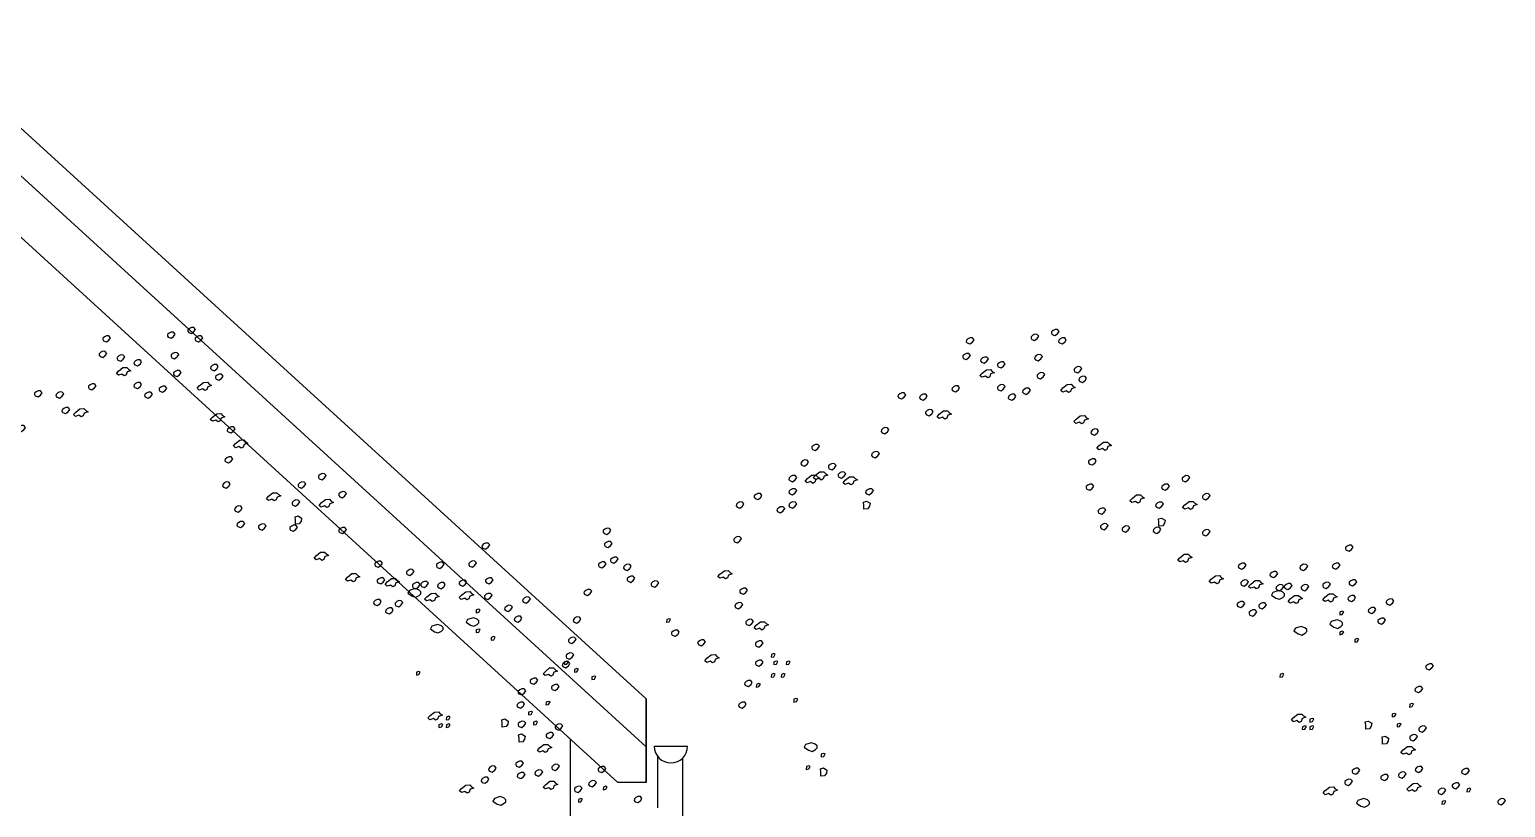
# Model space of a CAD drawing. Header units: millimetres. Extents: x 462666 to 1244237, y 2328025 to 3795663.
# Drawn here: x 1076162 to 1082013, y 2916773 to 2919855 of the extents above; entities that cross this region are included whole.
import ezdxf

# ---------------------------------------------------------------- set-up
doc = ezdxf.new("R2010")
doc.units = ezdxf.units.MM
for name, color, linetype in [('arbre', 250, 'Continuous'), ('MUR-POH', 64, 'Continuous'), ('MUR_REZ', 3, 'Continuous'), ('PLE_REZ', 200, 'Continuous'), ('PLO_LIN', 6, 'Continuous')]:
    doc.layers.add(name, color=color, linetype=linetype)

# ---------------------------------------------------------------- blocks, each defined once
blk = doc.blocks.new('arbre3')
at = {"layer": 'arbre', "color": 252}
for points in [[(256.585, 39.334), (256.627, 39.319), (256.666, 39.347), (256.69, 39.382), (256.666, 39.41), (256.629, 39.412), (256.598, 39.397), (256.574, 39.375), (256.572, 39.353)], [(257.567, 39.388), (257.608, 39.373), (257.647, 39.401), (257.671, 39.436), (257.647, 39.464), (257.61, 39.466), (257.58, 39.451), (257.556, 39.429), (257.554, 39.408)], [(257.876, 39.461), (257.917, 39.446), (257.956, 39.474), (257.98, 39.509), (257.956, 39.537), (257.919, 39.539), (257.889, 39.524), (257.865, 39.502), (257.863, 39.48)], [(257.985, 39.334), (258.026, 39.319), (258.065, 39.347), (258.089, 39.382), (258.065, 39.41), (258.028, 39.412), (257.998, 39.397), (257.974, 39.375), (257.972, 39.353)], [(256.531, 39.098), (256.572, 39.082), (256.611, 39.111), (256.635, 39.145), (256.611, 39.174), (256.574, 39.176), (256.544, 39.161), (256.52, 39.139), (256.518, 39.117)], [(256.803, 39.043), (256.845, 39.028), (256.884, 39.056), (256.908, 39.091), (256.884, 39.119), (256.847, 39.121), (256.816, 39.106), (256.792, 39.084), (256.79, 39.063)], [(257.058, 38.97), (257.099, 38.955), (257.138, 38.983), (257.162, 39.018), (257.138, 39.046), (257.101, 39.049), (257.071, 39.033), (257.047, 39.012), (257.045, 38.99)], [(257.621, 39.079), (257.663, 39.064), (257.702, 39.092), (257.726, 39.127), (257.702, 39.155), (257.665, 39.158), (257.634, 39.142), (257.61, 39.121), (257.608, 39.099)], [(258.221, 38.898), (258.262, 38.882), (258.301, 38.911), (258.325, 38.945), (258.301, 38.974), (258.264, 38.976), (258.234, 38.961), (258.21, 38.939), (258.208, 38.917)], [(256.812, 38.877), (256.877, 38.929), (256.938, 38.932), (256.964, 38.903), (256.999, 38.882), (256.942, 38.864), (256.927, 38.821), (256.897, 38.806), (256.862, 38.832), (256.81, 38.814), (256.779, 38.84)], [(257.658, 38.807), (257.699, 38.792), (257.738, 38.82), (257.762, 38.855), (257.738, 38.883), (257.701, 38.885), (257.671, 38.87), (257.647, 38.848), (257.645, 38.826)], [(258.294, 38.752), (258.335, 38.737), (258.374, 38.765), (258.398, 38.8), (258.374, 38.828), (258.337, 38.831), (258.307, 38.815), (258.283, 38.794), (258.281, 38.772)], [(255.549, 38.5), (255.591, 38.485), (255.63, 38.513), (255.654, 38.548), (255.63, 38.576), (255.593, 38.578), (255.562, 38.563), (255.538, 38.541), (255.536, 38.52)], [(255.876, 38.482), (255.918, 38.467), (255.957, 38.495), (255.981, 38.53), (255.957, 38.558), (255.92, 38.56), (255.889, 38.545), (255.866, 38.523), (255.863, 38.502)], [(256.367, 38.607), (256.408, 38.592), (256.448, 38.62), (256.471, 38.655), (256.448, 38.683), (256.411, 38.685), (256.38, 38.67), (256.356, 38.648), (256.354, 38.627)], [(257.058, 38.625), (257.099, 38.61), (257.138, 38.638), (257.162, 38.673), (257.138, 38.701), (257.101, 38.703), (257.071, 38.688), (257.047, 38.666), (257.045, 38.645)], [(257.221, 38.48), (257.263, 38.465), (257.302, 38.493), (257.326, 38.528), (257.302, 38.556), (257.265, 38.558), (257.234, 38.543), (257.211, 38.521), (257.208, 38.499)], [(257.439, 38.571), (257.481, 38.555), (257.52, 38.584), (257.544, 38.618), (257.52, 38.647), (257.483, 38.649), (257.453, 38.634), (257.429, 38.612), (257.426, 38.59)], [(258.037, 38.652), (258.102, 38.705), (258.163, 38.707), (258.189, 38.678), (258.224, 38.657), (258.167, 38.639), (258.152, 38.596), (258.122, 38.581), (258.087, 38.607), (258.035, 38.589), (258.004, 38.615)], [(255.967, 38.246), (256.009, 38.231), (256.048, 38.259), (256.072, 38.294), (256.048, 38.322), (256.011, 38.324), (255.98, 38.309), (255.956, 38.287), (255.954, 38.265)], [(256.162, 38.253), (256.227, 38.305), (256.288, 38.307), (256.314, 38.279), (256.349, 38.257), (256.293, 38.24), (256.277, 38.196), (256.247, 38.181), (256.212, 38.207), (256.16, 38.19), (256.129, 38.216)], [(258.237, 38.178), (258.302, 38.23), (258.363, 38.232), (258.389, 38.204), (258.424, 38.182), (258.367, 38.165), (258.352, 38.121), (258.322, 38.106), (258.287, 38.132), (258.235, 38.115), (258.204, 38.141)], [(255.295, 37.973), (255.336, 37.958), (255.375, 37.986), (255.399, 38.021), (255.375, 38.049), (255.338, 38.052), (255.308, 38.036), (255.284, 38.015), (255.282, 37.993)], [(258.475, 37.953), (258.517, 37.938), (258.556, 37.966), (258.58, 38.001), (258.556, 38.029), (258.519, 38.031), (258.489, 38.016), (258.465, 37.994), (258.462, 37.973)], [(258.587, 37.778), (258.652, 37.83), (258.713, 37.832), (258.739, 37.804), (258.774, 37.782), (258.717, 37.765), (258.702, 37.721), (258.672, 37.706), (258.637, 37.732), (258.585, 37.715), (258.554, 37.741)], [(254.241, 37.719), (254.282, 37.704), (254.321, 37.732), (254.345, 37.767), (254.321, 37.795), (254.284, 37.797), (254.254, 37.782), (254.23, 37.76), (254.228, 37.739)], [(255.149, 37.61), (255.191, 37.595), (255.23, 37.623), (255.254, 37.658), (255.23, 37.686), (255.193, 37.688), (255.162, 37.673), (255.139, 37.651), (255.136, 37.63)], [(254.077, 37.483), (254.118, 37.468), (254.158, 37.496), (254.181, 37.531), (254.158, 37.559), (254.121, 37.561), (254.09, 37.546), (254.066, 37.524), (254.064, 37.502)], [(254.495, 37.428), (254.536, 37.413), (254.576, 37.441), (254.599, 37.476), (254.576, 37.504), (254.539, 37.507), (254.508, 37.491), (254.484, 37.47), (254.482, 37.448)], [(258.439, 37.499), (258.48, 37.484), (258.52, 37.512), (258.543, 37.547), (258.52, 37.575), (258.483, 37.577), (258.452, 37.562), (258.428, 37.54), (258.426, 37.518)], [(253.895, 37.247), (253.937, 37.231), (253.976, 37.26), (254, 37.294), (253.976, 37.323), (253.939, 37.325), (253.908, 37.31), (253.884, 37.288), (253.882, 37.266)], [(254.162, 37.278), (254.227, 37.33), (254.288, 37.332), (254.314, 37.304), (254.349, 37.282), (254.293, 37.265), (254.277, 37.222), (254.247, 37.206), (254.212, 37.232), (254.16, 37.215), (254.13, 37.241)], [(254.287, 37.328), (254.352, 37.38), (254.413, 37.382), (254.439, 37.354), (254.474, 37.332), (254.418, 37.315), (254.402, 37.272), (254.372, 37.256), (254.337, 37.282), (254.285, 37.265), (254.255, 37.291)], [(254.641, 37.301), (254.682, 37.286), (254.721, 37.314), (254.745, 37.349), (254.721, 37.377), (254.684, 37.379), (254.654, 37.364), (254.63, 37.342), (254.627, 37.321)], [(254.737, 37.253), (254.802, 37.305), (254.863, 37.307), (254.889, 37.279), (254.924, 37.257), (254.868, 37.24), (254.852, 37.197), (254.822, 37.181), (254.787, 37.207), (254.735, 37.19), (254.705, 37.216)], [(258.403, 37.117), (258.444, 37.102), (258.483, 37.13), (258.507, 37.165), (258.483, 37.193), (258.446, 37.195), (258.416, 37.18), (258.392, 37.159), (258.39, 37.137)], [(259.548, 37.117), (259.589, 37.102), (259.628, 37.13), (259.652, 37.165), (259.628, 37.193), (259.591, 37.195), (259.561, 37.18), (259.537, 37.159), (259.535, 37.137)], [(259.857, 37.244), (259.898, 37.229), (259.937, 37.257), (259.961, 37.292), (259.937, 37.32), (259.9, 37.323), (259.87, 37.307), (259.846, 37.286), (259.844, 37.264)], [(253.368, 36.974), (253.41, 36.959), (253.449, 36.987), (253.473, 37.022), (253.449, 37.05), (253.412, 37.052), (253.381, 37.037), (253.357, 37.015), (253.355, 36.994)], [(253.895, 37.047), (253.937, 37.032), (253.976, 37.06), (254, 37.095), (253.976, 37.123), (253.939, 37.125), (253.908, 37.11), (253.884, 37.088), (253.882, 37.066)], [(255.021, 36.812), (255.021, 36.871), (255.015, 36.923), (255.06, 36.936), (255.113, 36.903), (255.106, 36.858), (255.08, 36.819)], [(255.059, 37.047), (255.1, 37.032), (255.139, 37.06), (255.163, 37.095), (255.139, 37.123), (255.102, 37.125), (255.072, 37.11), (255.048, 37.088), (255.046, 37.066)], [(259.087, 36.978), (259.152, 37.03), (259.213, 37.033), (259.239, 37.004), (259.274, 36.983), (259.217, 36.965), (259.202, 36.922), (259.172, 36.907), (259.137, 36.933), (259.085, 36.915), (259.054, 36.941)], [(260.166, 36.972), (260.207, 36.957), (260.246, 36.985), (260.27, 37.02), (260.246, 37.048), (260.209, 37.05), (260.179, 37.035), (260.155, 37.013), (260.153, 36.991)], [(253.096, 36.847), (253.137, 36.832), (253.176, 36.86), (253.2, 36.895), (253.176, 36.923), (253.139, 36.925), (253.109, 36.91), (253.085, 36.888), (253.083, 36.866)], [(253.714, 36.774), (253.755, 36.759), (253.794, 36.787), (253.818, 36.822), (253.794, 36.85), (253.757, 36.852), (253.727, 36.837), (253.703, 36.816), (253.701, 36.794)], [(253.895, 36.847), (253.937, 36.832), (253.976, 36.86), (254, 36.895), (253.976, 36.923), (253.939, 36.925), (253.908, 36.91), (253.884, 36.888), (253.882, 36.866)], [(258.585, 36.754), (258.626, 36.739), (258.665, 36.767), (258.689, 36.802), (258.665, 36.83), (258.628, 36.832), (258.598, 36.817), (258.574, 36.795), (258.571, 36.773)], [(259.457, 36.845), (259.498, 36.83), (259.537, 36.858), (259.561, 36.893), (259.537, 36.921), (259.5, 36.923), (259.47, 36.908), (259.446, 36.886), (259.444, 36.864)], [(259.887, 36.878), (259.952, 36.93), (260.013, 36.933), (260.039, 36.904), (260.074, 36.883), (260.017, 36.865), (260.002, 36.822), (259.972, 36.807), (259.937, 36.833), (259.885, 36.815), (259.854, 36.841)], [(251.078, 36.447), (251.12, 36.432), (251.159, 36.46), (251.183, 36.495), (251.159, 36.523), (251.122, 36.525), (251.091, 36.51), (251.067, 36.489), (251.065, 36.467)], [(258.621, 36.518), (258.662, 36.503), (258.701, 36.531), (258.725, 36.566), (258.701, 36.594), (258.664, 36.596), (258.634, 36.581), (258.61, 36.559), (258.608, 36.537)], [(258.948, 36.481), (258.989, 36.466), (259.028, 36.494), (259.052, 36.529), (259.028, 36.557), (258.991, 36.56), (258.961, 36.544), (258.937, 36.523), (258.935, 36.501)], [(259.421, 36.463), (259.462, 36.448), (259.501, 36.476), (259.525, 36.511), (259.501, 36.539), (259.464, 36.541), (259.434, 36.526), (259.41, 36.505), (259.408, 36.483)], [(259.495, 36.556), (259.495, 36.615), (259.489, 36.667), (259.534, 36.68), (259.587, 36.647), (259.58, 36.601), (259.554, 36.562)], [(260.166, 36.427), (260.207, 36.412), (260.246, 36.44), (260.27, 36.475), (260.246, 36.503), (260.209, 36.505), (260.179, 36.49), (260.155, 36.468), (260.153, 36.446)], [(251.096, 36.247), (251.138, 36.232), (251.177, 36.26), (251.201, 36.295), (251.177, 36.323), (251.14, 36.326), (251.109, 36.31), (251.086, 36.289), (251.083, 36.267)], [(253.059, 36.32), (253.101, 36.305), (253.14, 36.333), (253.164, 36.368), (253.14, 36.396), (253.103, 36.398), (253.072, 36.383), (253.048, 36.361), (253.046, 36.34)], [(262.336, 36.192), (262.377, 36.177), (262.417, 36.205), (262.441, 36.24), (262.417, 36.268), (262.38, 36.27), (262.349, 36.255), (262.325, 36.233), (262.323, 36.212)], [(251.187, 36.011), (251.229, 35.996), (251.268, 36.024), (251.292, 36.059), (251.268, 36.087), (251.231, 36.089), (251.2, 36.074), (251.176, 36.053), (251.174, 36.031)], [(259.812, 36.079), (259.877, 36.131), (259.938, 36.133), (259.964, 36.105), (259.999, 36.083), (259.942, 36.066), (259.927, 36.022), (259.897, 36.007), (259.862, 36.033), (259.81, 36.016), (259.779, 36.042)], [(251.006, 35.939), (251.047, 35.923), (251.086, 35.952), (251.11, 35.986), (251.086, 36.015), (251.049, 36.017), (251.019, 36.002), (250.995, 35.98), (250.992, 35.958)], [(251.387, 35.902), (251.429, 35.887), (251.468, 35.915), (251.492, 35.95), (251.468, 35.978), (251.431, 35.98), (251.4, 35.965), (251.376, 35.944), (251.374, 35.922)], [(252.837, 35.829), (252.903, 35.881), (252.963, 35.883), (252.989, 35.855), (253.024, 35.833), (252.968, 35.816), (252.953, 35.772), (252.922, 35.757), (252.887, 35.783), (252.835, 35.766), (252.805, 35.792)], [(260.711, 35.918), (260.752, 35.903), (260.791, 35.931), (260.815, 35.966), (260.791, 35.994), (260.754, 35.996), (260.724, 35.981), (260.7, 35.959), (260.698, 35.938)], [(261.191, 35.792), (261.232, 35.777), (261.272, 35.806), (261.295, 35.84), (261.272, 35.869), (261.235, 35.871), (261.204, 35.855), (261.18, 35.834), (261.178, 35.812)], [(261.646, 35.901), (261.687, 35.886), (261.726, 35.915), (261.75, 35.949), (261.726, 35.978), (261.689, 35.98), (261.659, 35.965), (261.635, 35.943), (261.633, 35.921)], [(262.136, 35.92), (262.178, 35.904), (262.217, 35.933), (262.241, 35.967), (262.217, 35.996), (262.18, 35.998), (262.149, 35.983), (262.125, 35.961), (262.123, 35.939)], [(250.787, 35.521), (250.829, 35.505), (250.868, 35.534), (250.892, 35.569), (250.868, 35.597), (250.831, 35.599), (250.8, 35.584), (250.777, 35.562), (250.774, 35.54)], [(251.442, 35.721), (251.483, 35.705), (251.522, 35.734), (251.546, 35.768), (251.522, 35.797), (251.485, 35.799), (251.455, 35.784), (251.431, 35.762), (251.429, 35.74)], [(251.805, 35.648), (251.847, 35.633), (251.886, 35.661), (251.91, 35.696), (251.886, 35.724), (251.849, 35.726), (251.818, 35.711), (251.794, 35.689), (251.792, 35.667)], [(253.15, 35.539), (253.191, 35.524), (253.231, 35.552), (253.255, 35.587), (253.231, 35.615), (253.194, 35.617), (253.163, 35.602), (253.139, 35.58), (253.137, 35.558)], [(260.287, 35.754), (260.352, 35.806), (260.413, 35.808), (260.439, 35.78), (260.474, 35.758), (260.417, 35.741), (260.402, 35.697), (260.372, 35.682), (260.337, 35.708), (260.285, 35.691), (260.254, 35.717)], [(260.747, 35.664), (260.789, 35.649), (260.828, 35.677), (260.852, 35.712), (260.828, 35.74), (260.791, 35.742), (260.76, 35.727), (260.736, 35.705), (260.734, 35.683)], [(260.887, 35.679), (260.952, 35.731), (261.013, 35.733), (261.039, 35.705), (261.074, 35.683), (261.017, 35.666), (261.002, 35.622), (260.971, 35.607), (260.937, 35.633), (260.885, 35.616), (260.854, 35.642)], [(261.282, 35.593), (261.323, 35.577), (261.362, 35.606), (261.386, 35.64), (261.362, 35.669), (261.326, 35.671), (261.295, 35.656), (261.271, 35.634), (261.269, 35.612)], [(261.409, 35.611), (261.451, 35.596), (261.49, 35.624), (261.514, 35.659), (261.49, 35.687), (261.453, 35.689), (261.422, 35.674), (261.398, 35.652), (261.396, 35.63)], [(261.664, 35.593), (261.705, 35.577), (261.744, 35.606), (261.768, 35.64), (261.744, 35.669), (261.707, 35.671), (261.677, 35.656), (261.653, 35.634), (261.651, 35.612)], [(261.991, 35.629), (262.032, 35.614), (262.071, 35.642), (262.095, 35.677), (262.071, 35.705), (262.034, 35.707), (262.004, 35.692), (261.98, 35.67), (261.978, 35.649)], [(262.391, 35.665), (262.432, 35.65), (262.471, 35.678), (262.495, 35.713), (262.471, 35.741), (262.434, 35.744), (262.404, 35.728), (262.38, 35.707), (262.378, 35.685)], [(253.077, 35.321), (253.119, 35.306), (253.158, 35.334), (253.182, 35.369), (253.158, 35.397), (253.121, 35.399), (253.091, 35.384), (253.067, 35.362), (253.064, 35.34)], [(260.693, 35.337), (260.734, 35.322), (260.773, 35.35), (260.797, 35.385), (260.773, 35.413), (260.736, 35.415), (260.706, 35.4), (260.682, 35.378), (260.68, 35.356)], [(261.02, 35.319), (261.061, 35.303), (261.1, 35.332), (261.124, 35.366), (261.1, 35.395), (261.063, 35.397), (261.033, 35.382), (261.009, 35.36), (261.007, 35.338)], [(261.267, 35.466), (261.322, 35.448), (261.372, 35.476), (261.398, 35.5), (261.398, 35.531), (261.369, 35.559), (261.313, 35.579), (261.224, 35.55), (261.202, 35.511)], [(261.487, 35.454), (261.552, 35.506), (261.613, 35.508), (261.639, 35.48), (261.674, 35.458), (261.617, 35.441), (261.602, 35.397), (261.571, 35.382), (261.537, 35.408), (261.485, 35.391), (261.454, 35.417)], [(262.012, 35.479), (262.077, 35.531), (262.138, 35.533), (262.164, 35.505), (262.199, 35.483), (262.142, 35.466), (262.127, 35.422), (262.096, 35.407), (262.062, 35.433), (262.009, 35.416), (261.979, 35.442)], [(262.373, 35.429), (262.414, 35.414), (262.453, 35.442), (262.477, 35.477), (262.453, 35.505), (262.416, 35.507), (262.386, 35.492), (262.362, 35.47), (262.36, 35.449)], [(262.954, 35.375), (262.995, 35.359), (263.035, 35.388), (263.058, 35.422), (263.035, 35.451), (262.998, 35.453), (262.967, 35.438), (262.943, 35.416), (262.941, 35.394)], [(250.624, 35.103), (250.665, 35.088), (250.704, 35.116), (250.728, 35.151), (250.704, 35.179), (250.667, 35.181), (250.637, 35.166), (250.613, 35.144), (250.611, 35.122)], [(252.027, 35.1), (252.066, 35.107), (252.088, 35.146), (252.066, 35.154), (252.029, 35.141)], [(260.875, 35.21), (260.916, 35.194), (260.955, 35.223), (260.979, 35.257), (260.955, 35.286), (260.918, 35.288), (260.888, 35.273), (260.864, 35.251), (260.862, 35.229)], [(262.236, 35.213), (262.275, 35.22), (262.297, 35.259), (262.275, 35.268), (262.238, 35.255)], [(262.682, 35.247), (262.723, 35.232), (262.762, 35.261), (262.786, 35.295), (262.762, 35.324), (262.725, 35.326), (262.695, 35.31), (262.671, 35.289), (262.668, 35.267)], [(262.827, 35.084), (262.868, 35.069), (262.907, 35.097), (262.931, 35.132), (262.907, 35.16), (262.87, 35.162), (262.84, 35.147), (262.816, 35.125), (262.814, 35.104)], [(252.114, 34.903), (252.156, 34.888), (252.195, 34.916), (252.219, 34.951), (252.195, 34.979), (252.158, 34.981), (252.127, 34.966), (252.103, 34.944), (252.101, 34.923)], [(253.241, 35.067), (253.282, 35.051), (253.321, 35.08), (253.345, 35.114), (253.321, 35.143), (253.285, 35.145), (253.254, 35.13), (253.23, 35.108), (253.228, 35.086)], [(253.387, 35.054), (253.453, 35.106), (253.513, 35.108), (253.539, 35.08), (253.574, 35.059), (253.518, 35.041), (253.503, 34.998), (253.472, 34.982), (253.437, 35.009), (253.385, 34.991), (253.355, 35.017)], [(261.606, 34.923), (261.661, 34.906), (261.711, 34.934), (261.737, 34.958), (261.737, 34.988), (261.708, 35.017), (261.652, 35.036), (261.563, 35.008), (261.541, 34.969)], [(262.149, 35.025), (262.203, 35.007), (262.253, 35.036), (262.279, 35.06), (262.279, 35.09), (262.251, 35.118), (262.195, 35.138), (262.105, 35.11), (262.084, 35.07)], [(262.236, 34.911), (262.275, 34.918), (262.297, 34.957), (262.275, 34.965), (262.238, 34.952)], [(250.551, 34.794), (250.592, 34.779), (250.632, 34.807), (250.655, 34.842), (250.632, 34.87), (250.595, 34.872), (250.564, 34.857), (250.54, 34.835), (250.538, 34.814)], [(252.514, 34.758), (252.555, 34.742), (252.594, 34.771), (252.618, 34.805), (252.594, 34.834), (252.558, 34.836), (252.527, 34.821), (252.503, 34.799), (252.501, 34.777)], [(253.386, 34.74), (253.428, 34.724), (253.467, 34.753), (253.491, 34.787), (253.467, 34.816), (253.43, 34.818), (253.4, 34.803), (253.376, 34.781), (253.373, 34.759)], [(262.463, 34.798), (262.502, 34.804), (262.524, 34.843), (262.502, 34.852), (262.465, 34.839)], [(250.477, 34.458), (250.516, 34.464), (250.538, 34.503), (250.516, 34.512), (250.479, 34.499)], [(250.515, 34.558), (250.556, 34.543), (250.595, 34.571), (250.619, 34.606), (250.595, 34.634), (250.558, 34.636), (250.528, 34.621), (250.504, 34.599), (250.502, 34.577)], [(252.637, 34.554), (252.703, 34.607), (252.763, 34.609), (252.79, 34.58), (252.824, 34.559), (252.768, 34.541), (252.753, 34.498), (252.722, 34.483), (252.687, 34.509), (252.635, 34.491), (252.605, 34.517)], [(253.386, 34.449), (253.428, 34.434), (253.467, 34.462), (253.491, 34.497), (253.467, 34.525), (253.43, 34.527), (253.4, 34.512), (253.376, 34.49), (253.373, 34.468)], [(253.615, 34.571), (253.654, 34.577), (253.676, 34.617), (253.654, 34.625), (253.617, 34.612)], [(253.653, 34.458), (253.692, 34.464), (253.714, 34.503), (253.692, 34.512), (253.655, 34.499)], [(253.842, 34.458), (253.881, 34.464), (253.903, 34.503), (253.881, 34.512), (253.844, 34.499)], [(249.97, 34.176), (250.011, 34.161), (250.05, 34.189), (250.074, 34.224), (250.05, 34.252), (250.013, 34.255), (249.983, 34.239), (249.959, 34.218), (249.957, 34.196)], [(250.188, 34.355), (250.253, 34.407), (250.314, 34.409), (250.34, 34.381), (250.374, 34.359), (250.318, 34.341), (250.303, 34.298), (250.272, 34.283), (250.238, 34.309), (250.185, 34.291), (250.155, 34.318)], [(250.628, 34.344), (250.667, 34.351), (250.689, 34.39), (250.667, 34.399), (250.63, 34.385)], [(250.893, 34.231), (250.932, 34.237), (250.954, 34.276), (250.932, 34.285), (250.895, 34.272)], [(253.615, 34.269), (253.654, 34.275), (253.676, 34.314), (253.654, 34.323), (253.617, 34.31)], [(253.766, 34.269), (253.805, 34.275), (253.827, 34.314), (253.805, 34.323), (253.769, 34.31)], [(261.329, 34.269), (261.368, 34.275), (261.389, 34.314), (261.368, 34.323), (261.331, 34.31)], [(263.554, 34.394), (263.595, 34.378), (263.634, 34.407), (263.658, 34.441), (263.634, 34.47), (263.597, 34.472), (263.567, 34.457), (263.543, 34.435), (263.541, 34.413)], [(249.788, 34.013), (249.829, 33.998), (249.868, 34.026), (249.892, 34.061), (249.868, 34.089), (249.831, 34.091), (249.801, 34.076), (249.777, 34.054), (249.775, 34.032)], [(253.223, 34.14), (253.264, 34.125), (253.303, 34.153), (253.327, 34.188), (253.303, 34.216), (253.266, 34.218), (253.236, 34.203), (253.212, 34.181), (253.21, 34.16)], [(253.388, 34.117), (253.427, 34.124), (253.449, 34.163), (253.427, 34.172), (253.39, 34.159)], [(263.39, 34.048), (263.432, 34.033), (263.471, 34.061), (263.495, 34.096), (263.471, 34.124), (263.434, 34.127), (263.403, 34.111), (263.379, 34.09), (263.377, 34.068)], [(249.77, 33.813), (249.811, 33.798), (249.85, 33.826), (249.874, 33.861), (249.85, 33.889), (249.813, 33.891), (249.783, 33.876), (249.759, 33.854), (249.757, 33.833)], [(253.132, 33.813), (253.173, 33.798), (253.212, 33.826), (253.236, 33.861), (253.212, 33.889), (253.175, 33.891), (253.145, 33.876), (253.121, 33.854), (253.119, 33.833)], [(253.955, 33.891), (253.995, 33.897), (254.016, 33.936), (253.995, 33.945), (253.958, 33.932)], [(263.295, 33.815), (263.334, 33.822), (263.356, 33.861), (263.334, 33.869), (263.297, 33.856)], [(249.788, 33.522), (249.829, 33.507), (249.868, 33.535), (249.892, 33.57), (249.868, 33.598), (249.831, 33.6), (249.801, 33.585), (249.777, 33.564), (249.775, 33.542)], [(261.537, 33.655), (261.602, 33.707), (261.663, 33.709), (261.689, 33.681), (261.724, 33.659), (261.667, 33.642), (261.652, 33.598), (261.621, 33.583), (261.587, 33.609), (261.535, 33.592), (261.504, 33.618)], [(261.782, 33.588), (261.821, 33.595), (261.843, 33.634), (261.821, 33.643), (261.784, 33.63)], [(262.63, 33.479), (262.63, 33.538), (262.623, 33.59), (262.669, 33.603), (262.721, 33.571), (262.715, 33.525), (262.689, 33.486)], [(263.03, 33.664), (263.069, 33.67), (263.091, 33.709), (263.069, 33.718), (263.032, 33.705)], [(261.669, 33.475), (261.708, 33.481), (261.73, 33.521), (261.708, 33.529), (261.671, 33.516)], [(261.782, 33.475), (261.821, 33.481), (261.843, 33.521), (261.821, 33.529), (261.784, 33.516)], [(262.886, 33.252), (262.886, 33.31), (262.88, 33.362), (262.926, 33.375), (262.978, 33.343), (262.971, 33.297), (262.945, 33.258)], [(263.106, 33.513), (263.145, 33.519), (263.166, 33.558), (263.145, 33.567), (263.108, 33.554)], [(263.31, 33.32), (263.351, 33.305), (263.39, 33.333), (263.414, 33.368), (263.39, 33.396), (263.353, 33.398), (263.323, 33.383), (263.299, 33.361), (263.297, 33.339)], [(263.447, 33.45), (263.488, 33.435), (263.527, 33.463), (263.551, 33.498), (263.527, 33.526), (263.49, 33.528), (263.46, 33.513), (263.436, 33.491), (263.434, 33.47)], [(254.18, 33.16), (254.234, 33.143), (254.284, 33.171), (254.31, 33.195), (254.31, 33.226), (254.282, 33.254), (254.225, 33.273), (254.136, 33.245), (254.114, 33.206)], [(263.197, 33.164), (263.263, 33.216), (263.323, 33.218), (263.35, 33.19), (263.384, 33.168), (263.328, 33.151), (263.313, 33.107), (263.282, 33.092), (263.247, 33.118), (263.195, 33.101), (263.165, 33.127)], [(249.751, 32.918), (249.793, 32.903), (249.832, 32.931), (249.856, 32.966), (249.832, 32.994), (249.795, 32.996), (249.764, 32.981), (249.741, 32.959), (249.738, 32.937)], [(254.144, 32.87), (254.184, 32.877), (254.205, 32.916), (254.184, 32.924), (254.147, 32.911)], [(254.371, 33.059), (254.41, 33.066), (254.432, 33.105), (254.41, 33.113), (254.373, 33.1)], [(263.395, 32.838), (263.436, 32.822), (263.475, 32.851), (263.499, 32.885), (263.475, 32.914), (263.438, 32.916), (263.408, 32.901), (263.384, 32.879), (263.382, 32.857)], [(254.366, 32.767), (254.366, 32.826), (254.359, 32.878), (254.405, 32.891), (254.457, 32.859), (254.451, 32.813), (254.424, 32.774)], [(262.326, 32.642), (262.367, 32.627), (262.406, 32.655), (262.43, 32.69), (262.406, 32.718), (262.369, 32.72), (262.339, 32.705), (262.315, 32.684), (262.313, 32.662)], [(262.437, 32.812), (262.478, 32.796), (262.517, 32.825), (262.541, 32.859), (262.517, 32.888), (262.48, 32.89), (262.45, 32.875), (262.426, 32.853), (262.424, 32.831)], [(262.873, 32.714), (262.915, 32.699), (262.954, 32.727), (262.978, 32.762), (262.954, 32.79), (262.917, 32.792), (262.886, 32.777), (262.862, 32.755), (262.86, 32.733)], [(263.14, 32.753), (263.182, 32.738), (263.221, 32.766), (263.245, 32.801), (263.221, 32.829), (263.184, 32.831), (263.153, 32.816), (263.13, 32.794), (263.127, 32.773)], [(264.098, 32.805), (264.14, 32.79), (264.179, 32.818), (264.203, 32.853), (264.179, 32.881), (264.142, 32.883), (264.111, 32.868), (264.088, 32.846), (264.085, 32.825)], [(262.015, 32.549), (262.08, 32.601), (262.141, 32.603), (262.167, 32.575), (262.202, 32.553), (262.146, 32.536), (262.13, 32.492), (262.1, 32.477), (262.065, 32.503), (262.013, 32.486), (261.983, 32.512)], [(263.287, 32.605), (263.352, 32.658), (263.413, 32.66), (263.439, 32.631), (263.473, 32.61), (263.417, 32.592), (263.402, 32.549), (263.371, 32.534), (263.337, 32.56), (263.284, 32.542), (263.254, 32.568)], [(263.74, 32.505), (263.781, 32.49), (263.82, 32.518), (263.844, 32.553), (263.82, 32.581), (263.783, 32.584), (263.753, 32.568), (263.729, 32.547), (263.727, 32.525)], [(263.955, 32.59), (263.996, 32.575), (264.035, 32.603), (264.059, 32.638), (264.035, 32.666), (263.999, 32.668), (263.968, 32.653), (263.944, 32.631), (263.942, 32.61)], [(264.164, 32.53), (264.203, 32.537), (264.225, 32.576), (264.203, 32.584), (264.167, 32.571)], [(262.556, 32.313), (262.61, 32.296), (262.66, 32.324), (262.686, 32.348), (262.686, 32.378), (262.658, 32.406), (262.601, 32.426), (262.512, 32.398), (262.491, 32.359)], [(263.786, 32.341), (263.825, 32.348), (263.847, 32.387), (263.825, 32.395), (263.788, 32.382)], [(264.646, 32.349), (264.687, 32.334), (264.726, 32.362), (264.75, 32.397), (264.726, 32.425), (264.689, 32.427), (264.659, 32.412), (264.635, 32.39), (264.633, 32.369)]]:
    blk.add_lwpolyline(points, close=True, dxfattribs=at)

msp = doc.modelspace()

# ---------------------------------------------------------------- linework, layer by layer
at = {"layer": 'MUR_REZ'}
for p, q in [((1075699.7, 2919855.3), (1078606.7, 2917203)), ((1078606.7, 2917203), (1078606.7, 2916872.1)), ((1078606.7, 2916872.1), (1078606.7, 2917013.5))]:
    msp.add_line(p, q, dxfattribs=at)
at = {"layer": 'MUR_REZ', "flags": 128}
for points in [[(1078606.7, 2916872.1), (1078494.6, 2916872.1), (1075699.7, 2919422.1), (1072904.8, 2916872.1), (1070476.4, 2916872.1)], [(1078306.7, 2911566.5), (1078306.7, 2917043.5)]]:
    msp.add_lwpolyline(points, dxfattribs=at)
at = {"layer": 'PLE_REZ', "linetype": 'Continuous'}
for p, q in [((1078651.5, 2916976.6), (1078651.5, 2916772.1)), ((1078751.5, 2916968.4), (1078751.5, 2916714.4))]:
    msp.add_line(p, q, dxfattribs=at)
at = {"layer": 'PLE_REZ', "linetype": 'Continuous', "flags": 128}
msp.add_lwpolyline([(1078638.6, 2917015.4), (1078771.3, 2917015.4)], dxfattribs=at)
at = {"layer": 'PLE_REZ', "linetype": 'Continuous'}
msp.add_arc((1078705, 2917015.8), 66.3, 180.30687, 359.69313, dxfattribs=at)
at = {"layer": 'PLO_LIN', "color": 252}
for p, q in [((1078606.7, 2917203), (1075699.7, 2919855.3)), ((1075699.7, 2919665.8), (1078606.7, 2917013.5)), ((1078606.7, 2917013.5), (1078606.7, 2917203)), ((1078606.7, 2916872.1), (1078606.7, 2917013.5)), ((1078606.7, 2916872.1), (1078494.6, 2916872.1))]:
    msp.add_line(p, q, dxfattribs=at)
msp.add_lwpolyline([(1078606.7, 2917013.5), (1075699.7, 2919665.8), (1072776.4, 2916998.6)], dxfattribs=at)

# ---------------------------------------------------------------- block references
at = {"layer": 'arbre', "xscale": 261.3775937935833, "yscale": 261.3775937935833, "zscale": 261.3775937935833}
msp.add_blockref('arbre3', (1012813.6, 2908332.4), dxfattribs=at)
at = {"layer": 'MUR-POH', "color": 252, "xscale": 261.3775937935833, "yscale": 261.3775937935833, "zscale": 261.3775937935833}
msp.add_blockref('arbre3', (1009390.3, 2908340.6), dxfattribs=at)

doc.saveas('drawing.dxf')
